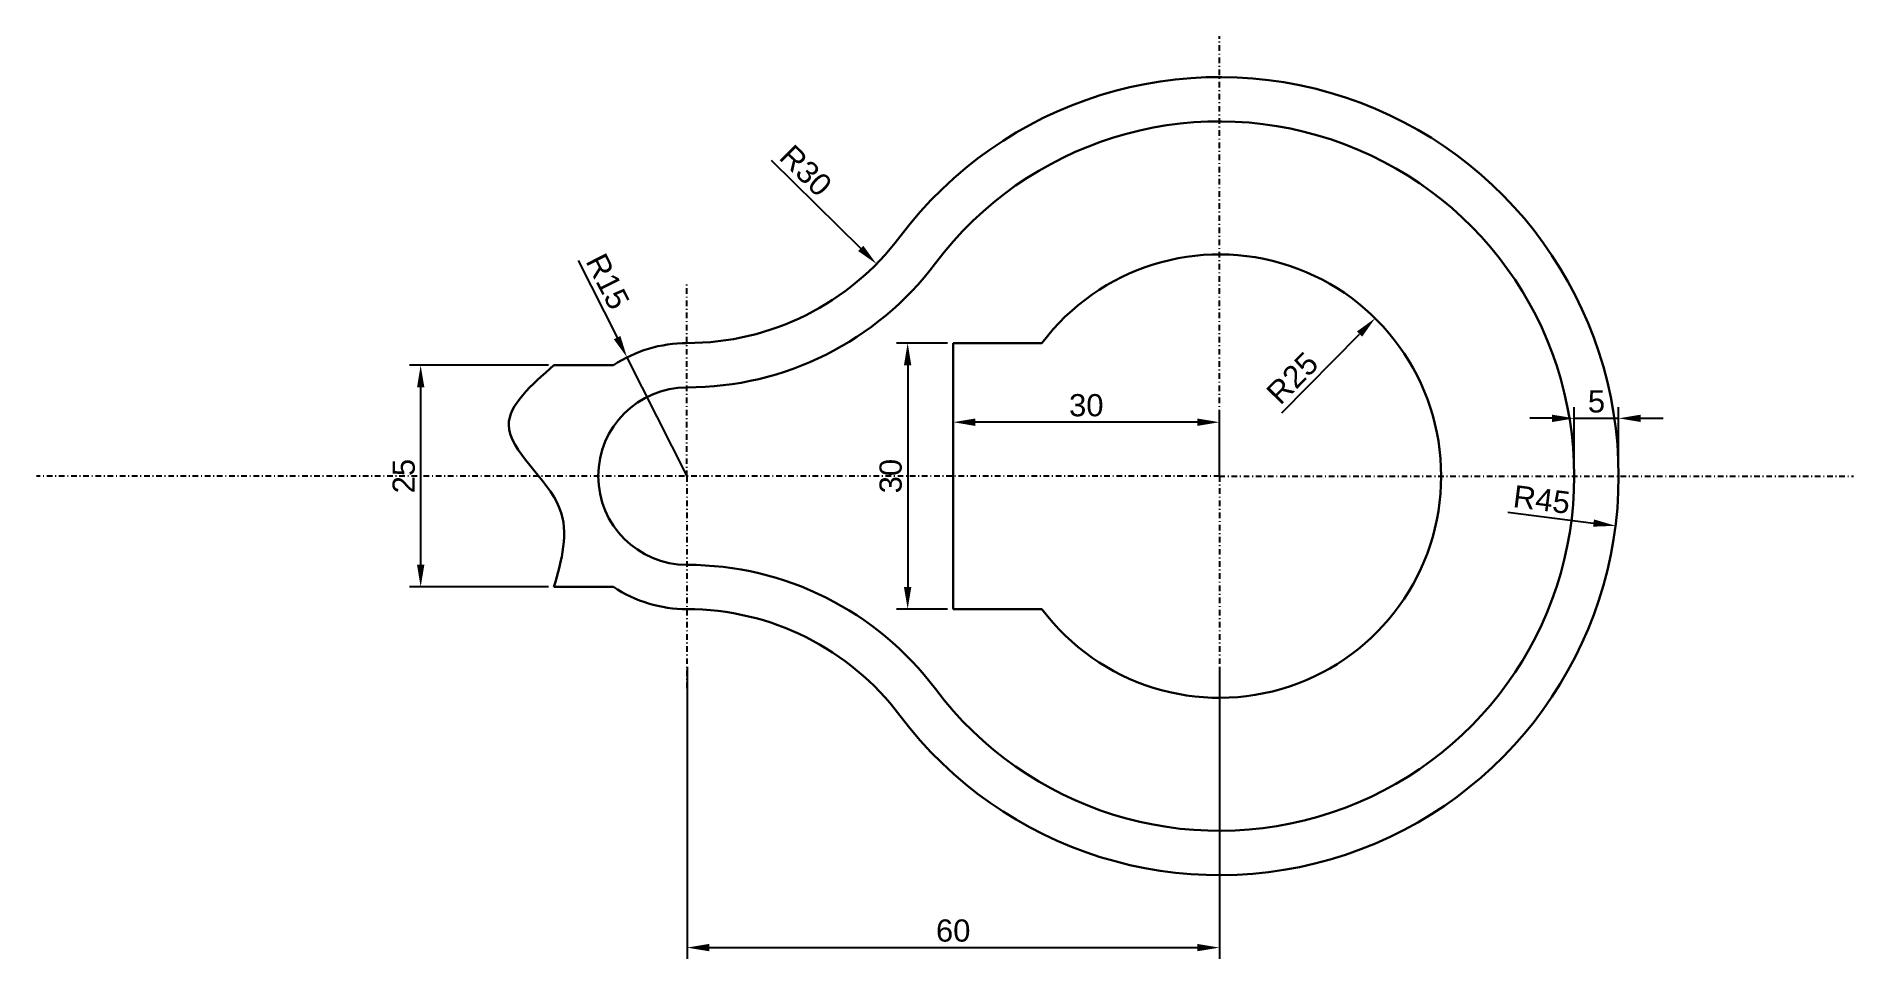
# Model space of a CAD drawing. Header units: millimetres. Extents: x -132 to 72, y -54 to 50.
import ezdxf

# ---------------------------------------------------------------- set-up
doc = ezdxf.new("R2010")
doc.units = ezdxf.units.MM
doc.header["$LTSCALE"] = 0.05
doc.linetypes.add('DASHDOT', pattern=[25.4, 12.7, -6.35, 0, -6.35])
doc.layers.add('Axe', color=1, linetype='DASHDOT')
doc.layers.add('Cote', color=7, linetype='Continuous')
doc.layers.add('Groase', color=5, linetype='Continuous', lineweight=30)
doc.styles.get("Standard").update_dxf_attribs({"font": 'arial.ttf'})
doc.dimstyles.new('ISO-25', dxfattribs={"dimtxt": 2.5, "dimasz": 2.5, "dimexe": 1.25, "dimexo": 0.625, "dimtad": 1, "dimtxsty": 'Standard', "dimcen": 2.5, "dimazin": 2, "dimtfac": 1, "dimtmove": 0, "dimatfit": 3, "dimfxl": 1, "dimarcsym": 0})

# ---------------------------------------------------------------- blocks, each defined once
blk = doc.blocks.new('*D3')
at = {"layer": 'Cote', "color": 0, "lineweight": -2, "transparency": 16777216}
blk.add_line((7.88, 7.14), (16.64, 16.02), dxfattribs=at)
at = {"layer": 'Cote', "color": 0, "transparency": 16777216}
blk.add_solid([(16.34, 16.31), (16.93, 15.73), (18.39, 17.8)], dxfattribs=at)
at = {"layer": 'Defpoints', "color": 0, "transparency": 16777216}
for p in [(18.39, 17.8), (0.84, 0)]:
    blk.add_point(p, dxfattribs=at)
at = {"layer": 'Cote', "color": 0, "transparency": 16777216, "insert": (9.07, 11.05), "char_height": 2.5, "attachment_point": 5, "rotation": 45.3933}
blk.add_mtext('R25', dxfattribs=at)
blk = doc.blocks.new('*D4')
at = {"layer": 'Cote', "color": 0, "lineweight": -2, "transparency": 16777216}
for p, q in [((-29.16, -0.33), (-29.16, 7.33)), ((0.84, 0.62), (0.84, 7.33)), ((-1.66, 6.08), (-26.66, 6.08))]:
    blk.add_line(p, q, dxfattribs=at)
at = {"layer": 'Cote', "color": 0, "transparency": 16777216}
for points in [[(-26.66, 6.5), (-26.66, 5.66), (-29.16, 6.08)], [(-1.66, 6.5), (-1.66, 5.66), (0.84, 6.08)]]:
    blk.add_solid(points, dxfattribs=at)
at = {"layer": 'Defpoints', "color": 0, "transparency": 16777216}
for p in [(-29.16, 6.08), (0.84, 0), (-29.16, -0.96)]:
    blk.add_point(p, dxfattribs=at)
at = {"layer": 'Cote', "color": 0, "transparency": 16777216, "insert": (-14.16, 7.98), "char_height": 2.5, "attachment_point": 5}
blk.add_mtext('30', dxfattribs=at)
blk = doc.blocks.new('*D5')
at = {"layer": 'Cote', "color": 0, "lineweight": -2, "transparency": 16777216}
for p, q in [((-29.79, 15), (-35.54, 15)), ((-34.29, 12.5), (-34.29, -12.5)), ((-29.79, -15), (-35.54, -15))]:
    blk.add_line(p, q, dxfattribs=at)
at = {"layer": 'Cote', "color": 0, "transparency": 16777216}
for points in [[(-34.71, 12.5), (-33.88, 12.5), (-34.29, 15)], [(-34.71, -12.5), (-33.88, -12.5), (-34.29, -15)]]:
    blk.add_solid(points, dxfattribs=at)
at = {"layer": 'Defpoints', "color": 0, "transparency": 16777216}
for p in [(-29.16, 15), (-34.29, -15), (-29.16, -15)]:
    blk.add_point(p, dxfattribs=at)
at = {"layer": 'Cote', "color": 0, "transparency": 16777216, "insert": (-36.2, 0), "char_height": 2.5, "attachment_point": 5, "rotation": 90}
blk.add_mtext('30', dxfattribs=at)
blk = doc.blocks.new('*D6')
at = {"layer": 'Cote', "color": 0, "lineweight": -2, "transparency": 16777216}
for p, q in [((38.34, 6.52), (35.84, 6.52)), ((40.84, 0.62), (40.84, 7.77)), ((40.84, 6.52), (45.84, 6.52)), ((45.84, 0.62), (45.84, 7.77)), ((48.34, 6.52), (50.84, 6.52))]:
    blk.add_line(p, q, dxfattribs=at)
at = {"layer": 'Cote', "color": 0, "transparency": 16777216}
for points in [[(38.34, 6.93), (38.34, 6.1), (40.84, 6.52)], [(48.34, 6.93), (48.34, 6.1), (45.84, 6.52)]]:
    blk.add_solid(points, dxfattribs=at)
at = {"layer": 'Defpoints', "color": 0, "transparency": 16777216}
for p in [(45.84, 6.52), (40.84, 0), (45.84, 0)]:
    blk.add_point(p, dxfattribs=at)
at = {"layer": 'Cote', "color": 0, "transparency": 16777216, "insert": (43.34, 8.41), "char_height": 2.5, "attachment_point": 5}
blk.add_mtext('5', dxfattribs=at)
blk = doc.blocks.new('*D7')
at = {"layer": 'Cote', "color": 0, "lineweight": -2, "transparency": 16777216}
blk.add_line((33.34, -4.08), (43.01, -5.29), dxfattribs=at)
at = {"layer": 'Cote', "color": 0, "transparency": 16777216}
blk.add_solid([(43.06, -4.88), (42.96, -5.7), (45.49, -5.6)], dxfattribs=at)
at = {"layer": 'Defpoints', "color": 0, "transparency": 16777216}
for p in [(0.84, 0), (45.49, -5.6)]:
    blk.add_point(p, dxfattribs=at)
at = {"layer": 'Cote', "color": 0, "transparency": 16777216, "insert": (37.17, -2.65), "char_height": 2.5, "attachment_point": 5, "rotation": 352.8502}
blk.add_mtext('R45', dxfattribs=at)
blk = doc.blocks.new('*D8')
at = {"layer": 'Cote', "color": 0, "lineweight": -2, "transparency": 16777216}
blk.add_line((-49.67, 35.64), (-39.59, 25.69), dxfattribs=at)
at = {"layer": 'Cote', "color": 0, "transparency": 16777216}
blk.add_solid([(-39.29, 25.98), (-39.88, 25.39), (-37.81, 23.93)], dxfattribs=at)
at = {"layer": 'Defpoints', "color": 0, "transparency": 16777216}
for p in [(-59.16, 45), (-37.81, 23.93)]:
    blk.add_point(p, dxfattribs=at)
at = {"layer": 'Cote', "color": 0, "transparency": 16777216, "insert": (-45.77, 34.46), "char_height": 2.5, "attachment_point": 5, "rotation": 315.3886}
blk.add_mtext('R30', dxfattribs=at)
blk = doc.blocks.new('*D9')
at = {"layer": 'Cote', "color": 0, "lineweight": -2, "transparency": 16777216}
for p, q in [((-71.43, 24.32), (-67.04, 15.63)), ((-59.16, 0), (-65.92, 13.39))]:
    blk.add_line(p, q, dxfattribs=at)
at = {"layer": 'Cote', "color": 0, "transparency": 16777216}
blk.add_solid([(-66.67, 15.81), (-67.41, 15.44), (-65.92, 13.39)], dxfattribs=at)
at = {"layer": 'Defpoints', "color": 0, "transparency": 16777216}
for p in [(-65.92, 13.39), (-59.16, 0)]:
    blk.add_point(p, dxfattribs=at)
at = {"layer": 'Cote', "color": 0, "transparency": 16777216, "insert": (-68.1, 21.95), "char_height": 2.5, "attachment_point": 5, "rotation": 296.7651}
blk.add_mtext('R15', dxfattribs=at)
blk = doc.blocks.new('*D10')
at = {"layer": 'Cote', "color": 0, "lineweight": -2, "transparency": 16777216}
for p, q in [((-74.79, 12.5), (-90.43, 12.5)), ((-89.18, 10), (-89.18, -10)), ((-74.79, -12.5), (-90.43, -12.5))]:
    blk.add_line(p, q, dxfattribs=at)
at = {"layer": 'Cote', "color": 0, "transparency": 16777216}
for points in [[(-89.59, 10), (-88.76, 10), (-89.18, 12.5)], [(-89.59, -10), (-88.76, -10), (-89.18, -12.5)]]:
    blk.add_solid(points, dxfattribs=at)
at = {"layer": 'Defpoints', "color": 0, "transparency": 16777216}
for p in [(-74.16, 12.5), (-89.18, -12.5), (-74.16, -12.5)]:
    blk.add_point(p, dxfattribs=at)
at = {"layer": 'Cote', "color": 0, "transparency": 16777216, "insert": (-91.08, 0), "char_height": 2.5, "attachment_point": 5, "rotation": 90}
blk.add_mtext('25', dxfattribs=at)
blk = doc.blocks.new('*D11')
at = {"layer": 'Cote', "color": 0, "lineweight": -2, "transparency": 16777216}
for p, q in [((-59.16, -21.5), (-59.16, -54.42)), ((0.84, -21.5), (0.84, -54.42)), ((-56.66, -53.17), (-1.66, -53.17))]:
    blk.add_line(p, q, dxfattribs=at)
at = {"layer": 'Cote', "color": 0, "transparency": 16777216}
for points in [[(-56.66, -52.75), (-56.66, -53.58), (-59.16, -53.17)], [(-1.66, -52.75), (-1.66, -53.58), (0.84, -53.17)]]:
    blk.add_solid(points, dxfattribs=at)
at = {"layer": 'Defpoints', "color": 0, "transparency": 16777216}
for p in [(-59.16, -20.87), (0.84, -20.87), (0.84, -53.17)]:
    blk.add_point(p, dxfattribs=at)
at = {"layer": 'Cote', "color": 0, "transparency": 16777216, "insert": (-29.16, -51.26), "char_height": 2.5, "attachment_point": 5}
blk.add_mtext('60', dxfattribs=at)

msp = doc.modelspace()

# ---------------------------------------------------------------- linework, layer by layer
at = {"layer": 'Axe'}
for p, q in [((0.838, 0), (0.838, 49.595)), ((-59.162, 0), (-59.162, 21.893)), ((0.838, 0), (-132.494, 0)), ((-59.162, 0), (-59.162, -23.972)), ((0.838, 0), (72.327, 0)), ((0.838, 0), (0.838, -50.746))]:
    msp.add_line(p, q, dxfattribs=at)
at = {"layer": 'Groase'}
for p, q in [((-29.162, 0), (-29.162, 15)), ((-29.162, 15), (-19.162, 15)), ((-74.162, 12.5), (-67.454, 12.5)), ((-29.162, 0), (-29.162, -15)), ((-74.162, -12.5), (-67.454, -12.5)), ((-29.162, -15), (-19.162, -15))]:
    msp.add_line(p, q, dxfattribs=at)
for centre, radius, start, end in [((0.838, 0), 45, 216.8699, 143.1301), ((0.838, 0), 40, 216.8699, 143.1301), ((-59.162, 45), 30, 270, 323.1301), ((0.838, 0), 25, 216.8699, 143.1301), ((-59.162, 45), 35, 270, 323.1301), ((-59.162, 0), 15, 90, 123.55731), ((-59.162, 0), 10, 90, 270), ((-59.162, -45), 35, 36.8699, 90), ((-59.162, 0), 15, 236.44269, 270), ((-59.162, -45), 30, 36.8699, 90)]:
    msp.add_arc(centre, radius, start, end, dxfattribs=at)
msp.add_spline([(-74.162, 12.5), (-79.253, 5.768), (-73.514, -3.633), (-74.162, -12.5)], degree=3, dxfattribs=at)

# ---------------------------------------------------------------- dimensions: what is measured, and where the dimension line sits
at = {"layer": 'Cote'}
for center, mpoint, picture, middle in [((-59.162, 45), (-37.805, 23.931), '*D8', (-47.104, 33.105)), ((0.838, 0), (18.394, 17.799), '*D3', (10.423, 9.717)), ((0.838, 0), (45.488, -5.601), '*D7', (36.934, -4.528))]:
    dim = msp.add_radius_dim(center=center, mpoint=mpoint, dimstyle='ISO-25', dxfattribs=at)
    dim.commit()
    dim.dimension.update_dxf_attribs({"geometry": picture, "text_midpoint": middle, "dimtype": 164})
dim = msp.add_radius_dim(center=(-59.162, 0), mpoint=(-65.917, 13.393), dimstyle='ISO-25', dxfattribs=at)
dim.commit()
dim.dimension.update_dxf_attribs({"geometry": '*D9', "text_midpoint": (-68.102, 21.947)})
for base, p1, p2, picture, middle in [((-34.294, -15), (-29.162, 15), (-29.162, -15), '*D5', (-36.196, 0)), ((-89.178, -12.5), (-74.162, 12.5), (-74.162, -12.5), '*D10', (-91.08, 0))]:
    dim = msp.add_linear_dim(base=base, p1=p1, p2=p2, angle=90, dimstyle='ISO-25', dxfattribs=at)
    dim.commit()
    dim.dimension.update_dxf_attribs({"geometry": picture, "text_midpoint": middle})
for base, p1, p2, picture, middle in [((-29.162, 6.079), (0.838, 0), (-29.162, -0.957), '*D4', (-14.162, 7.981)), ((45.838, 6.515), (40.838, 0), (45.838, 0), '*D6', (43.338, 8.411)), ((0.838, -53.166), (-59.162, -20.874), (0.838, -20.874), '*D11', (-29.162, -51.264))]:
    dim = msp.add_linear_dim(base=base, p1=p1, p2=p2, dimstyle='ISO-25', dxfattribs=at)
    dim.commit()
    dim.dimension.update_dxf_attribs({"geometry": picture, "text_midpoint": middle})

doc.saveas('drawing.dxf')
